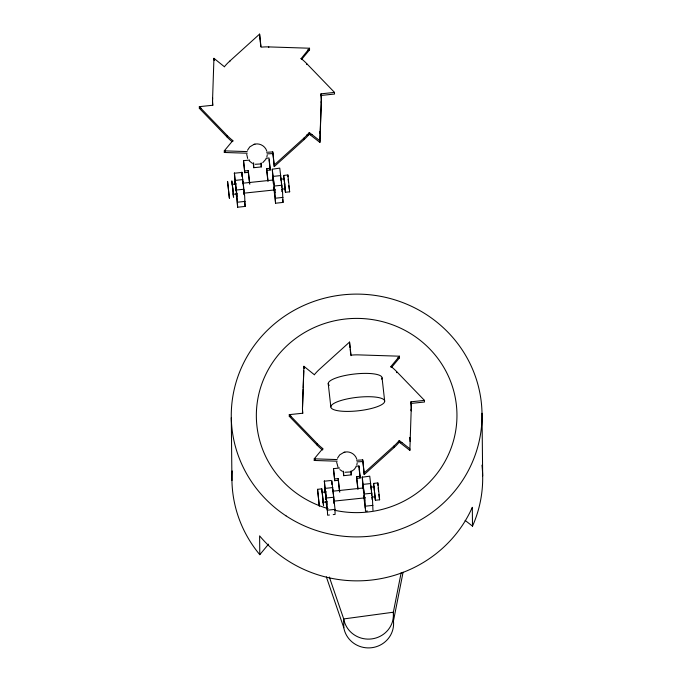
<?xml version="1.0" encoding="UTF-8"?>
<svg xmlns="http://www.w3.org/2000/svg" width="682" height="682" viewBox="0 0 682 682"><rect width="100%" height="100%" fill="white"/><g stroke="black" fill="none" stroke-linecap="round" stroke-linejoin="round"><path stroke-width="1.02" d="M237.481 193.841L233.253 194.285L232.954 190.414M233.628 197.456L232.903 189.92M235.102 184.455L234.386 172.913L237.174 196.672L237.651 207.217L245.128 206.424L244.65 195.887L241.871 172.12L241.88 176.459M272.254 169.23L274.982 191.719L275.545 203.219L283.021 202.426L282.553 191.889L279.765 168.122L272.254 169.23L273.346 183.56M327.428 501.824L323.2 502.267L322.953 498.883M325.169 493.47L324.342 480.887L327.121 504.654L327.599 515.191L329.466 514.995M331.784 480.418L335.015 509.122L335.075 514.407L333.208 514.603M362.952 488.44L362.236 476.889L365.023 500.656L365.492 511.193L367.359 510.997M371.869 497.135L375.04 496.794L374 486.871M212.716 105.48A54.389 52.659 -0.6 0 1 212.571 99.41L213.943 58.311L224.54 66.862M302.672 413.463A54.389 52.659 -0.6 0 1 302.518 407.393L303.891 366.285L314.487 374.844M302.518 407.393L303.158 389.192M303.209 387.777L303.805 370.761M319.884 140.765L321.273 101.294A54.389 52.659 -0.6 0 0 320.983 93.835L334.504 92.402L334.521 94.039L321 95.463A54.389 52.659 -0.6 0 1 321.29 102.922L319.901 142.393L309.304 134.149L309.287 132.521L319.884 140.765L319.901 142.393M409.848 450.376L409.831 448.747L399.243 440.495L399.26 442.132L409.848 450.376L411.22 409.268A54.389 52.659 -0.6 0 0 410.939 401.809L424.46 400.385L424.477 402.013L410.956 403.446A54.389 52.659 -0.6 0 1 411.237 410.905L411.22 409.268M281.913 189.153L285.093 188.82L284.692 183.961M323.2 502.267L323.055 501.594M375.04 496.794L374.895 496.121M284.863 188.403L285.434 192.264L289.662 191.821L287.898 174.976L283.661 175.427L283.882 179.059M285.46 192.264L284.744 184.447M287.898 174.976L287.957 176.809M317.548 489.318L319.321 506.163L317.565 489.309L321.785 488.866L323.566 505.712L322.97 501.85M321.785 488.866L321.938 491.867M374.81 496.385L375.39 500.247L379.627 499.795L377.854 482.95L373.608 483.402L373.83 487.042M375.407 500.238L373.625 483.402M377.854 482.95L377.947 485.345M267.233 155.027L266.867 156.945M357.18 463.01L356.814 464.928M401.144 572.752L393.361 612.214L393.454 621.004A25.081 24.279 -0.6 0 1 371.98 647.678A25.081 24.279 -0.6 0 1 343.796 627.73L326.328 576.836M393.454 621.004L403.088 572.198M247.498 150.253L249.782 146.869L254.019 144.362M337.454 458.236L339.73 454.843L343.975 452.337M266.006 159.102L262.74 162.683M355.961 467.085L354.214 469.421L351.844 471.168M247.242 153.22L224.31 152.478L224.293 150.85L232.818 140.586A54.389 52.659 -0.6 0 1 227.166 135.513L199.323 106.665L212.835 105.241A54.389 52.659 -0.6 0 1 212.554 97.782L212.571 99.41M301.009 58.788L309.534 48.226L268.759 46.905A54.389 52.659 -0.6 0 0 261.053 47.186L259.595 34.1L229.783 61.082A54.389 52.659 -0.6 0 0 224.531 66.555M224.31 152.478L225.307 151.276M301.555 59.479L309.551 49.854L309.534 48.226M309.304 134.149L308.758 134.797A54.389 52.659 -0.6 0 1 304.061 139.622L274.249 166.604L272.766 151.881A54.389 52.659 -0.6 0 1 266.509 152.197M337.189 461.203L314.257 460.461L314.24 458.833L322.765 448.568A54.389 52.659 -0.6 0 1 317.113 443.488L289.27 414.647L302.791 413.224A54.389 52.659 -0.6 0 1 302.501 405.764M390.965 367.283L390.957 366.464L399.482 356.2L358.715 354.887A54.389 52.659 -0.6 0 0 351.008 355.169L349.542 342.083L319.73 369.064A54.389 52.659 -0.6 0 0 314.487 374.537M314.257 460.461L315.255 459.259M391.511 367.453L399.499 357.837L399.482 356.2M232.153 470.938A125.386 121.396 -0.6 0 0 259.799 554.679L268.572 544.134M399.26 442.132L398.74 442.737A54.389 52.659 -0.6 0 1 394.008 447.605L364.197 474.587L362.722 459.864A54.389 52.659 -0.6 0 1 356.456 460.171M274.249 166.604L274.232 164.976L304.044 137.994A54.389 52.659 -0.6 0 0 309.287 132.521M364.197 474.587L364.179 472.95L393.991 445.968A54.389 52.659 -0.6 0 0 399.243 440.495M289.662 191.821L289.509 191.096M254.906 144.132C259.842 142.998 265.23 146.11 266.739 150.935M344.853 452.115C349.789 450.981 355.177 454.093 356.695 458.918M253.951 144.379L254.957 144.124M259.953 163.995L255.213 164.277M343.899 452.362L344.904 452.098M349.909 471.978L345.16 472.259M199.323 106.665L199.34 108.302L201.028 108.123M306.661 135.019L308.758 134.797M309.978 134.669L312.015 134.456M244.693 172.725L244.676 170.994L248.282 170.611L248.299 172.341L244.693 172.725L243.525 160.671L249.646 160.031M265.963 158.309L269.023 157.985L270.174 168.309L270.191 170.031L266.688 170.406L267.864 180.892M253.227 163.117L253.738 167.704L261.308 166.911L261.274 163.058M266.688 170.406L266.671 168.676L270.174 168.309M234.352 173.228L241.837 172.444M235.409 180.372L242.886 179.579M273.303 176.374L280.788 175.581M232.178 184.336L236.415 183.893M242.758 183.219L273.448 179.98M280.848 179.204L284.027 178.863L284.044 179.545M236.492 190.022L243.968 189.238M274.386 186.024L281.862 185.24M243.781 192.597L243.858 193.177L275.571 189.818M237.592 202.196L245.077 201.403M275.494 198.198L282.97 197.405M289.27 414.647L289.287 416.284L290.975 416.105M399.925 442.652L401.971 442.439M334.649 480.708L334.623 478.977L338.238 478.594L338.255 480.324L334.649 480.708L333.472 468.653L339.593 468.005M355.91 466.283L358.971 465.968L360.122 476.283L360.147 478.014L356.635 478.389L357.811 488.866M343.174 471.1L343.685 475.686L351.264 474.885L351.221 471.04M356.635 478.389L356.618 476.658L360.122 476.283M324.308 481.211L330.847 480.52M362.202 477.212L369.746 476.172L372.5 499.863L372.969 510.409M325.357 488.355L332.842 487.562M363.259 484.356L370.735 483.564M322.134 492.319L326.363 491.867M332.714 491.202L363.395 487.962M370.803 487.178L373.975 486.846L373.975 487.306M326.439 498.005L333.916 497.221M364.333 494.007L371.818 493.222M365.518 497.8L333.779 501.151L334.206 503.64L333.848 498.542M327.548 510.17L335.024 509.386M365.441 506.172L372.918 505.388M307.846 49.803L309.551 49.854M224.293 150.85L247.225 151.592M397.802 357.777L399.499 357.837M314.24 458.833L337.172 459.566M252.323 163.305L249.228 160.909M342.27 471.288L339.858 469.591M214.617 60.459L213.96 59.939L213.943 58.311M304.573 368.433L303.908 367.922L303.891 366.285M465.133 520.409L472.507 526.146A125.386 121.396 -0.6 0 0 481.961 465.141M301.009 58.481A54.389 52.659 -0.6 0 1 306.661 63.562L334.504 92.402M199.34 108.302L227.183 137.142A54.389 52.659 -0.6 0 0 232.085 141.626M390.957 366.464A54.389 52.659 -0.6 0 1 396.609 371.545L424.46 400.385M289.287 416.284L317.13 445.124A54.389 52.659 -0.6 0 0 322.407 449.907M338.05 467.298L336.669 462.285M284.036 178.855L284.547 182.588M247.668 158.454L246.722 154.303M283.678 175.419L284.59 183.023M379.61 499.804L379.507 499.352M329.321 577.032L343.711 618.941L343.796 627.73M372.04 499.454L372.022 497.724M280.634 176.885L281.197 181.011M232.23 184.447L232.698 188.053M282.007 190.986L282.143 191.659L282.033 189.212M370.676 485.354L371.221 489.633M322.236 492.754L322.901 498.397M233.389 196.672L233.022 193.876M244.054 194.626L243.858 193.177M379.345 498.32L378.851 494.39M332.961 490.622L332.637 488.679L332.705 490.588M243.005 182.64L242.681 180.696L242.758 182.614M289.253 189.289L288.81 185.581M326.252 501.364L326.721 504.424L325.987 495.72M236.304 193.381L236.773 196.442L235.205 181.489L235.375 184.532M243.15 183.756L243.593 187.644M333.174 492.353L333.396 494.271M363.924 495.473L364.614 500.426L363.89 491.722M374.571 493.504L374.469 492.643M363.813 491.066L363.046 485.465L363.216 488.517M325.919 495.064L325.152 489.463L325.382 493.154M326.03 499.471L325.732 496.769M273.9 186.851C276.764 209.587 271.479 159.537 273.533 183.313M409.677 437.401L410.138 441.578M382.073 377.896L384.682 401.221A27.084 6.752 -6.4 0 1 344.359 411.357A27.084 6.752 -6.4 0 1 344.231 399.609A27.084 6.752 -6.4 0 1 384.682 401.221M362.722 459.864L364.179 472.95M350.019 347.803L349.542 342.083M350.198 349.44L350.753 354.35M363.873 496.718L365.143 508.09M359.107 468.722L360.147 478.014M319.96 131.507L320.19 133.595M356.618 476.658L358.024 489.241M350.846 471.219L351.264 474.885M328.221 383.582L330.83 406.907M338.238 478.594L339.755 492.225M338.255 480.324L339.423 490.81M333.472 468.653L334.623 478.977M325.629 497.613L325.86 499.676M326.09 501.747L327.019 510.025M281.342 182.299L281.862 187.277M282.672 199.323L283.021 202.426M272.766 151.881L274.232 164.976M260.064 39.82L259.595 34.1M260.157 40.639L260.797 46.367M273.806 187.703L275.545 203.219M269.04 159.716L270.191 170.031M266.671 168.676L268.077 181.259M260.899 163.237L261.308 166.911M248.282 170.611L249.808 184.242M248.299 172.341L249.476 182.827M243.525 160.671L244.676 170.994M244.548 201.25L245.128 206.424M236.006 190.849L235.708 188.053M236.143 193.765L237.651 207.217M232.75 188.496L231.837 180.883L231.982 183.884M374.418 492.182L374.444 493.154M371.366 490.938L371.809 495.26M333.472 494.936L333.694 497.067M284.624 182.512L284.641 183.484M284.522 184.66L284.368 183.236M232.784 187.976L232.852 189.434M284.718 183.364L284.803 184.208M284.309 183.475L284.403 184.319M232.877 188.829L233.048 190.5M378.484 491.014L378.178 487.937M288.452 182.205L288.162 179.281M363.48 491.296L363.276 489.156M243.824 189.826L244.241 194.617M280.745 179.741L280.652 178.616M482.012 413.249L482.668 476.036M472.507 526.146L472.311 507.314A125.386 121.396 -0.6 0 1 259.603 535.847L259.799 554.679M410.939 401.809L410.956 403.446M396.609 371.545L396.617 372.662M393.991 445.968L394.008 447.605M358.971 465.968L358.988 467.69M351.008 355.169L351.008 355.68M343.651 471.842L343.685 475.686M331.793 481.424L331.827 484.442M321.273 101.294L321.29 102.922M320.983 93.835L321 95.463M322.765 448.568L322.782 449.788M317.113 443.488L317.13 445.124M306.661 63.562L306.67 64.483M304.044 137.994L304.061 139.622M268.759 46.905L268.768 47.416M253.687 162.904L253.738 167.704M232.818 140.586L232.826 141.506M229.783 61.082L229.791 61.695M231.283 417.759L231.94 480.546M227.166 135.513L227.183 137.142M329.287 385.339A27.084 6.752 -6.4 0 1 353.788 374.103A27.084 6.752 -6.4 0 1 381.639 379.183M328.051 508.61A100.314 97.117 -0.6 0 1 286.022 346.592A100.314 97.117 -0.6 0 1 453.036 388.552A100.314 97.117 -0.6 0 1 334.76 510.298M362.739 461.501A54.389 52.659 -0.6 0 1 356.959 461.808M272.783 153.518A54.389 52.659 -0.6 0 1 267.012 153.825M227.583 181.429L229.374 198.181L227.583 181.429M393.361 612.214L343.711 618.941A25.081 24.279 -0.6 0 0 371.886 638.889A25.081 24.279 -0.6 0 0 393.361 612.214M285.98 515.831A125.386 121.396 -0.6 0 0 481.68 424.536A125.386 121.396 -0.6 0 0 302.279 306.15A125.386 121.396 -0.6 0 0 285.98 515.831"/></g></svg>
